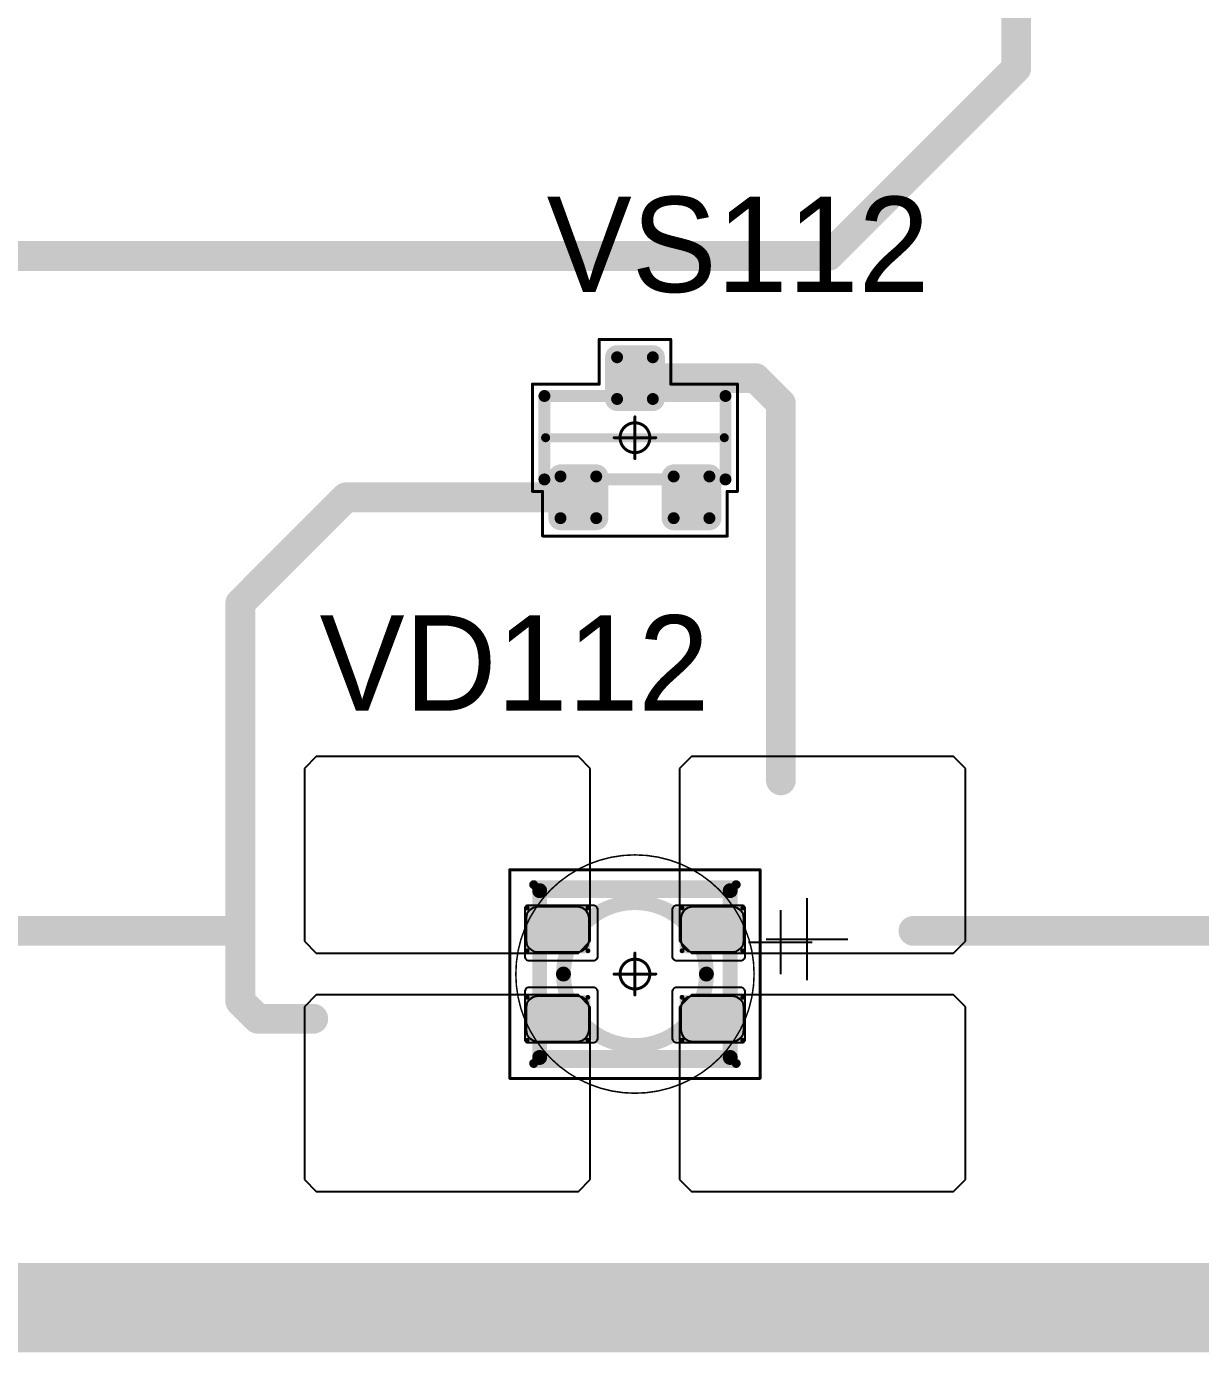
# Model space of a CAD drawing. Header units: millimetres. Extents: x 0 to 400, y 0 to 514.
# Drawn here: x 229.79 to 249.49, y 106.15 to 128.4 of the extents above; entities that cross this region are included whole.
import ezdxf

# ---------------------------------------------------------------- set-up
doc = ezdxf.new("R2010")
doc.units = ezdxf.units.MM
for name, color, linetype in [('Mechanical13', 56, 'Continuous'), ('Mechanical15', 56, 'Continuous'), ('Mechanical2', 216, 'Continuous'), ('TopLayer', 1, 'Continuous'), ('TopOverlay', 2, 'Continuous'), ('TopPaste', 8, 'Continuous'), ('TopSolder', 216, 'Continuous')]:
    doc.layers.add(name, color=color, linetype=linetype)

# ---------------------------------------------------------------- blocks, each defined once
blk = doc.blocks.new('SOT23_70')
at = {"layer": 'Mechanical13', "const_width": 0.2}
for points in [[(-0.7, 1.52), (0.7, 1.52)], [(-0.7, 1.52), (-0.7, -1.52)], [(0.7, 1.52), (0.7, -1.52)], [(-0.7, -1.52), (0.7, -1.52)]]:
    blk.add_lwpolyline(points, dxfattribs=at)
at = {"layer": 'Mechanical13', "const_width": 0.1}
for points in [[(-0.75, 1.52, 1), (-0.65, 1.52, 1)], [(-0.75, 1.52, 1), (-0.65, 1.52, 1)], [(0.65, 1.52, 1), (0.75, 1.52, 1)], [(0.65, 1.52, 1), (0.75, 1.52, 1)], [(-0.75, -1.52, 1), (-0.65, -1.52, 1)], [(-0.75, -1.52, 1), (-0.65, -1.52, 1)], [(0.65, -1.52, 1), (0.75, -1.52, 1)], [(0.65, -1.52, 1), (0.75, -1.52, 1)]]:
    blk.add_lwpolyline(points, format="xyb", close=True, dxfattribs=at)
at = {"layer": 'Mechanical15', "const_width": 0.05}
for points in [[(-1.65, 1.55), (-1.65, -1.55)], [(-1.65, 1.55), (-0.9, 1.55)], [(-0.9, 1.72), (-0.9, 1.55)], [(-0.9, 1.72), (0.9, 1.72)], [(0.9, 1.72), (0.9, 0.6)], [(0.9, 0.6), (1.65, 0.6)], [(1.65, 0.6), (1.65, -0.6)], [(0, 0.35), (0, -0.35)], [(-0.35, 0), (0.35, 0)], [(0.9, -0.6), (1.65, -0.6)], [(0.9, -0.6), (0.9, -1.72)], [(-1.65, -1.55), (-0.9, -1.55)], [(-0.9, -1.55), (-0.9, -1.72)], [(-0.9, -1.72), (0.9, -1.72)]]:
    blk.add_lwpolyline(points, dxfattribs=at)
at = {"layer": 'Mechanical15'}
for points, const_width in [([(-1.662, 1.55, 1), (-1.637, 1.55, 1)], 0.025), ([(-1.662, 1.55, 1), (-1.637, 1.55, 1)], 0.025), ([(-0.913, 1.72, 1), (-0.888, 1.72, 1)], 0.025), ([(-0.913, 1.72, 1), (-0.888, 1.72, 1)], 0.025), ([(-0.913, 1.55, 1), (-0.888, 1.55, 1)], 0.025), ([(-0.913, 1.55, 1), (-0.888, 1.55, 1)], 0.025), ([(0.888, 1.72, 1), (0.913, 1.72, 1)], 0.025), ([(0.888, 1.72, 1), (0.913, 1.72, 1)], 0.025), ([(0.888, 0.6, 1), (0.913, 0.6, 1)], 0.025), ([(0.888, 0.6, 1), (0.913, 0.6, 1)], 0.025), ([(1.637, 0.6, 1), (1.662, 0.6, 1)], 0.025), ([(1.637, 0.6, 1), (1.662, 0.6, 1)], 0.025), ([(0.25, 0, 1), (-0.25, 0, 1)], 0.05), ([(-0.012, 0.35, 1), (0.012, 0.35, 1)], 0.025), ([(-0.362, 0, 1), (-0.337, 0, 1)], 0.025), ([(-0.262, 0, 1), (-0.238, 0, 1)], 0.025), ([(0.238, 0, 1), (0.262, 0, 1)], 0.025), ([(0.337, 0, 1), (0.362, 0, 1)], 0.025), ([(-0.012, -0.35, 1), (0.012, -0.35, 1)], 0.025), ([(0.888, -0.6, 1), (0.913, -0.6, 1)], 0.025), ([(0.888, -0.6, 1), (0.913, -0.6, 1)], 0.025), ([(1.637, -0.6, 1), (1.662, -0.6, 1)], 0.025), ([(1.637, -0.6, 1), (1.662, -0.6, 1)], 0.025), ([(-1.662, -1.55, 1), (-1.637, -1.55, 1)], 0.025), ([(-1.662, -1.55, 1), (-1.637, -1.55, 1)], 0.025), ([(-0.913, -1.55, 1), (-0.888, -1.55, 1)], 0.025), ([(-0.913, -1.55, 1), (-0.888, -1.55, 1)], 0.025), ([(-0.913, -1.72, 1), (-0.888, -1.72, 1)], 0.025), ([(-0.913, -1.72, 1), (-0.888, -1.72, 1)], 0.025), ([(0.888, -1.72, 1), (0.913, -1.72, 1)], 0.025), ([(0.888, -1.72, 1), (0.913, -1.72, 1)], 0.025)]:
    blk.add_lwpolyline(points, format="xyb", close=True, dxfattribs=dict(at, const_width=const_width))
at = {"layer": 'TopLayer', "const_width": 0.1}
for points in [[(-1.4, 1.25, 1), (-1.3, 1.25, 1)], [(-0.7, 1.25, 1), (-0.6, 1.25, 1)], [(-1.4, 0.65, 1), (-1.3, 0.65, 1)], [(-0.7, 0.65, 1), (-0.6, 0.65, 1)], [(0.6, 0.3, 1), (0.7, 0.3, 1)], [(1.3, 0.3, 1), (1.4, 0.3, 1)], [(0.6, -0.3, 1), (0.7, -0.3, 1)], [(1.3, -0.3, 1), (1.4, -0.3, 1)], [(-1.4, -0.65, 1), (-1.3, -0.65, 1)], [(-0.7, -0.65, 1), (-0.6, -0.65, 1)], [(-1.4, -1.25, 1), (-1.3, -1.25, 1)], [(-0.7, -1.25, 1), (-0.6, -1.25, 1)]]:
    blk.add_lwpolyline(points, format="xyb", close=True, dxfattribs=at)
at = {"layer": 'TopLayer'}
for points in [[(-1.35, 1.35), (-1.35, 0.55), (-0.65, 1.35), (-0.65, 0.55)], [(-1.45, 1.25), (-1.45, 0.65), (-0.55, 1.25), (-0.55, 0.65)], [(0.55, 0.3), (0.55, -0.3), (1.45, 0.3), (1.45, -0.3)], [(0.65, 0.4), (0.65, -0.4), (1.35, 0.4), (1.35, -0.4)], [(-1.45, -0.65), (-1.45, -1.25), (-0.55, -0.65), (-0.55, -1.25)], [(-1.35, -0.55), (-1.35, -1.35), (-0.65, -0.55), (-0.65, -1.35)]]:
    blk.add_solid(points, dxfattribs=at)
at = {"layer": 'TopOverlay', "const_width": 0.15}
blk.add_lwpolyline([(0, 1.5), (0, -1.5)], dxfattribs=at)
at = {"layer": 'TopOverlay', "const_width": 0.075}
for points in [[(-0.038, 1.5, 1), (0.038, 1.5, 1)], [(-0.038, -1.5, 1), (0.038, -1.5, 1)]]:
    blk.add_lwpolyline(points, format="xyb", close=True, dxfattribs=at)
at = {"layer": 'TopPaste', "const_width": 0.075}
for points in [[(-1.387, 1.25, 1), (-1.313, 1.25, 1)], [(-0.687, 1.25, 1), (-0.613, 1.25, 1)], [(-1.387, 0.65, 1), (-1.313, 0.65, 1)], [(-0.687, 0.65, 1), (-0.613, 0.65, 1)], [(0.613, 0.3, 1), (0.687, 0.3, 1)], [(1.313, 0.3, 1), (1.387, 0.3, 1)], [(0.613, -0.3, 1), (0.687, -0.3, 1)], [(1.313, -0.3, 1), (1.387, -0.3, 1)], [(-1.387, -0.65, 1), (-1.313, -0.65, 1)], [(-0.687, -0.65, 1), (-0.613, -0.65, 1)], [(-1.387, -1.25, 1), (-1.313, -1.25, 1)], [(-0.687, -1.25, 1), (-0.613, -1.25, 1)]]:
    blk.add_lwpolyline(points, format="xyb", close=True, dxfattribs=at)
at = {"layer": 'TopPaste'}
for points in [[(-1.425, 1.25), (-1.425, 0.65), (-0.575, 1.25), (-0.575, 0.65)], [(-1.35, 1.325), (-1.35, 0.575), (-0.65, 1.325), (-0.65, 0.575)], [(0.575, 0.3), (0.575, -0.3), (1.425, 0.3), (1.425, -0.3)], [(0.65, 0.375), (0.65, -0.375), (1.35, 0.375), (1.35, -0.375)], [(-1.425, -0.65), (-1.425, -1.25), (-0.575, -0.65), (-0.575, -1.25)], [(-1.35, -0.575), (-1.35, -1.325), (-0.65, -0.575), (-0.65, -1.325)]]:
    blk.add_solid(points, dxfattribs=at)
at = {"layer": 'TopSolder', "const_width": 0.202}
for points in [[(-1.451, 1.25, 1), (-1.249, 1.25, 1)], [(-0.751, 1.25, 1), (-0.549, 1.25, 1)], [(-1.451, 0.65, 1), (-1.249, 0.65, 1)], [(-0.751, 0.65, 1), (-0.549, 0.65, 1)], [(0.549, 0.3, 1), (0.751, 0.3, 1)], [(1.249, 0.3, 1), (1.451, 0.3, 1)], [(0.549, -0.3, 1), (0.751, -0.3, 1)], [(1.249, -0.3, 1), (1.451, -0.3, 1)], [(-1.451, -0.65, 1), (-1.249, -0.65, 1)], [(-0.751, -0.65, 1), (-0.549, -0.65, 1)], [(-1.451, -1.25, 1), (-1.249, -1.25, 1)], [(-0.751, -1.25, 1), (-0.549, -1.25, 1)]]:
    blk.add_lwpolyline(points, format="xyb", close=True, dxfattribs=at)
at = {"layer": 'TopSolder'}
for points in [[(-1.35, 1.452), (-1.35, 0.448), (-0.65, 1.452), (-0.65, 0.448)], [(-1.552, 1.25), (-1.552, 0.65), (-0.448, 1.25), (-0.448, 0.65)], [(0.65, 0.502), (0.65, -0.502), (1.35, 0.502), (1.35, -0.502)], [(0.448, 0.3), (0.448, -0.3), (1.552, 0.3), (1.552, -0.3)], [(-1.552, -0.65), (-1.552, -1.25), (-0.448, -0.65), (-0.448, -1.25)], [(-1.35, -0.448), (-1.35, -1.452), (-0.65, -0.448), (-0.65, -1.452)]]:
    blk.add_solid(points, dxfattribs=at)
blk = doc.blocks.new('E65F_243')
at = {"layer": 'Mechanical13'}
for p, q in [((2.441, 1.071), (2.441, 0)), ((1.905, 0.536), (2.976, 0.536))]:
    blk.add_line(p, q, dxfattribs=at)
at = {"layer": 'Mechanical13', "const_width": 0.25}
for points in [[(-1.6, -1.4), (-1.6, 1.4)], [(-1.6, 1.4), (1.6, 1.4)], [(1.6, -1.4), (1.6, 1.4)], [(-1.6, -1.4), (1.6, -1.4)]]:
    blk.add_lwpolyline(points, dxfattribs=at)
at = {"layer": 'Mechanical13'}
for points, const_width in [([(-1.663, 1.4, 1), (-1.538, 1.4, 1)], 0.125), ([(-1.663, 1.4, 1), (-1.538, 1.4, 1)], 0.125), ([(1.537, 1.4, 1), (1.662, 1.4, 1)], 0.125), ([(1.537, 1.4, 1), (1.662, 1.4, 1)], 0.125), ([(1.2, 0, 1), (-1.2, 0, 1)], 0.25), ([(-1.263, 0, 1), (-1.138, 0, 1)], 0.125), ([(1.137, 0, 1), (1.262, 0, 1)], 0.125), ([(-1.663, -1.4, 1), (-1.538, -1.4, 1)], 0.125), ([(-1.663, -1.4, 1), (-1.538, -1.4, 1)], 0.125), ([(1.537, -1.4, 1), (1.662, -1.4, 1)], 0.125), ([(1.537, -1.4, 1), (1.662, -1.4, 1)], 0.125)]:
    blk.add_lwpolyline(points, format="xyb", close=True, dxfattribs=dict(at, const_width=const_width))
at = {"layer": 'Mechanical15', "const_width": 0.05}
for points in [[(-2.1, 1.75), (2.1, 1.75)], [(-2.1, -1.75), (-2.1, 1.75)], [(2.1, -1.75), (2.1, 1.75)], [(0, -0.35), (0, 0.35)], [(0, -0.35), (0, 0.35)], [(-0.35, 0), (0.35, 0)], [(-0.35, 0), (0.35, 0)], [(-2.1, -1.75), (2.1, -1.75)]]:
    blk.add_lwpolyline(points, dxfattribs=at)
at = {"layer": 'Mechanical15'}
for points, const_width in [([(-2.113, 1.75, 1), (-2.088, 1.75, 1)], 0.025), ([(-2.113, 1.75, 1), (-2.088, 1.75, 1)], 0.025), ([(2.087, 1.75, 1), (2.112, 1.75, 1)], 0.025), ([(2.087, 1.75, 1), (2.112, 1.75, 1)], 0.025), ([(0.25, 0, 1), (-0.25, 0, 1)], 0.05), ([(0.25, 0, 1), (-0.25, 0, 1)], 0.05), ([(-0.013, 0.35, 1), (0.012, 0.35, 1)], 0.025), ([(-0.013, 0.35, 1), (0.012, 0.35, 1)], 0.025), ([(-0.363, 0, 1), (-0.338, 0, 1)], 0.025), ([(-0.363, 0, 1), (-0.338, 0, 1)], 0.025), ([(-0.263, 0, 1), (-0.238, 0, 1)], 0.025), ([(-0.263, 0, 1), (-0.238, 0, 1)], 0.025), ([(0.237, 0, 1), (0.262, 0, 1)], 0.025), ([(0.237, 0, 1), (0.262, 0, 1)], 0.025), ([(0.337, 0, 1), (0.362, 0, 1)], 0.025), ([(0.337, 0, 1), (0.362, 0, 1)], 0.025), ([(-0.013, -0.35, 1), (0.012, -0.35, 1)], 0.025), ([(-0.013, -0.35, 1), (0.012, -0.35, 1)], 0.025), ([(-2.113, -1.75, 1), (-2.088, -1.75, 1)], 0.025), ([(-2.113, -1.75, 1), (-2.088, -1.75, 1)], 0.025), ([(2.087, -1.75, 1), (2.112, -1.75, 1)], 0.025), ([(2.087, -1.75, 1), (2.112, -1.75, 1)], 0.025)]:
    blk.add_lwpolyline(points, format="xyb", close=True, dxfattribs=dict(at, const_width=const_width))
at = {"layer": 'TopLayer'}
for p, q in [((-5.35, 3.65), (-5.55, 3.45)), ((-0.95, 3.65), (-5.35, 3.65)), ((-5.35, 3.65), (-5.35, 3.65)), ((-0.75, 3.45), (-0.95, 3.65)), ((0.95, 3.65), (0.75, 3.45)), ((5.35, 3.65), (0.95, 3.65)), ((0.95, 3.65), (0.95, 3.65)), ((5.55, 3.45), (5.35, 3.65)), ((-5.55, 3.45), (-5.55, 3.45)), ((-5.55, 3.45), (-5.55, 0.55)), ((-0.75, 0.55), (-0.75, 3.45)), ((0.75, 3.45), (0.75, 3.45)), ((0.75, 3.45), (0.75, 0.55)), ((5.55, 0.55), (5.55, 3.45)), ((-5.55, 0.55), (-5.35, 0.35)), ((-0.95, 0.35), (-0.75, 0.55)), ((0.75, 0.55), (0.95, 0.35)), ((5.35, 0.35), (5.55, 0.55)), ((-5.35, 0.35), (-0.95, 0.35)), ((0.95, 0.35), (5.35, 0.35)), ((-5.35, -0.35), (-5.55, -0.55)), ((-0.95, -0.35), (-5.35, -0.35)), ((-5.35, -0.35), (-5.35, -0.35)), ((-0.75, -0.55), (-0.95, -0.35)), ((0.95, -0.35), (0.75, -0.55)), ((5.35, -0.35), (0.95, -0.35)), ((0.95, -0.35), (0.95, -0.35)), ((5.55, -0.55), (5.35, -0.35)), ((-5.55, -0.55), (-5.55, -0.55)), ((-5.55, -0.55), (-5.55, -3.45)), ((-0.75, -3.45), (-0.75, -0.55)), ((0.75, -0.55), (0.75, -0.55)), ((0.75, -0.55), (0.75, -3.45)), ((5.55, -3.45), (5.55, -0.55)), ((-5.55, -3.45), (-5.35, -3.65)), ((-0.95, -3.65), (-0.75, -3.45)), ((0.75, -3.45), (0.95, -3.65)), ((5.35, -3.65), (5.55, -3.45)), ((-5.35, -3.65), (-0.95, -3.65)), ((0.95, -3.65), (5.35, -3.65))]:
    blk.add_line(p, q, dxfattribs=at)
at = {"layer": 'TopLayer', "const_width": 0.04}
for points in [[(-1.83, 1.11, 1), (-1.79, 1.11, 1)], [(-0.81, 1.11, 1), (-0.77, 1.11, 1)], [(0.77, 1.11, 1), (0.81, 1.11, 1)], [(1.79, 1.11, 1), (1.83, 1.11, 1)], [(-1.83, 0.39, 1), (-1.79, 0.39, 1)], [(-0.81, 0.39, 1), (-0.77, 0.39, 1)], [(0.77, 0.39, 1), (0.81, 0.39, 1)], [(1.79, 0.39, 1), (1.83, 0.39, 1)], [(-1.83, -0.39, 1), (-1.79, -0.39, 1)], [(-0.81, -0.39, 1), (-0.77, -0.39, 1)], [(0.77, -0.39, 1), (0.81, -0.39, 1)], [(1.79, -0.39, 1), (1.83, -0.39, 1)], [(-1.83, -1.11, 1), (-1.79, -1.11, 1)], [(-0.81, -1.11, 1), (-0.77, -1.11, 1)], [(0.77, -1.11, 1), (0.81, -1.11, 1)], [(1.79, -1.11, 1), (1.83, -1.11, 1)]]:
    blk.add_lwpolyline(points, format="xyb", close=True, dxfattribs=at)
at = {"layer": 'TopLayer'}
for points in [[(-1.81, 1.15), (-1.81, 0.35), (-0.79, 1.15), (-0.79, 0.35)], [(0.79, 1.15), (0.79, 0.35), (1.81, 1.15), (1.81, 0.35)], [(-1.85, 1.11), (-1.85, 0.39), (-0.75, 1.11), (-0.75, 0.39)], [(0.75, 1.11), (0.75, 0.39), (1.85, 1.11), (1.85, 0.39)], [(-1.85, -0.39), (-1.85, -1.11), (-0.75, -0.39), (-0.75, -1.11)], [(-1.81, -0.35), (-1.81, -1.15), (-0.79, -0.35), (-0.79, -1.15)], [(0.75, -0.39), (0.75, -1.11), (1.85, -0.39), (1.85, -1.11)], [(0.79, -0.35), (0.79, -1.15), (1.81, -0.35), (1.81, -1.15)]]:
    blk.add_solid(points, dxfattribs=at)
at = {"layer": 'TopOverlay'}
for p, q in [((2.886, 1.271), (2.886, -0.1)), ((2.2, 0.586), (3.571, 0.586))]:
    blk.add_line(p, q, dxfattribs=at)
at = {"layer": 'TopOverlay', "const_width": 0.15}
for points in [[(-1.7, 1.5), (1.7, 1.5)], [(-1.7, -1.5), (1.7, -1.5)]]:
    blk.add_lwpolyline(points, dxfattribs=at)
at = {"layer": 'TopOverlay', "const_width": 0.075}
for points in [[(-1.738, 1.5, 1), (-1.663, 1.5, 1)], [(1.662, 1.5, 1), (1.737, 1.5, 1)], [(-1.738, -1.5, 1), (-1.663, -1.5, 1)], [(1.662, -1.5, 1), (1.737, -1.5, 1)]]:
    blk.add_lwpolyline(points, format="xyb", close=True, dxfattribs=at)
at = {"layer": 'TopPaste'}
for p, q in [((-1.711, 1.114), (-1.773, 1.073)), ((-1.638, 1.129), (-1.711, 1.114)), ((-0.963, 1.129), (-1.638, 1.129)), ((-0.889, 1.114), (-0.963, 1.129)), ((-0.827, 1.073), (-0.889, 1.114)), ((0.889, 1.114), (0.827, 1.073)), ((0.962, 1.129), (0.889, 1.114)), ((1.637, 1.129), (0.962, 1.129)), ((1.711, 1.114), (1.637, 1.129)), ((1.773, 1.073), (1.711, 1.114)), ((-1.814, 1.011), (-1.829, 0.938)), ((-1.829, 0.938), (-1.829, 0.563)), ((-1.773, 1.073), (-1.814, 1.011)), ((-0.786, 1.011), (-0.827, 1.073)), ((-0.771, 0.938), (-0.786, 1.011)), ((-0.771, 0.563), (-0.771, 0.938)), ((0.786, 1.011), (0.771, 0.938)), ((0.771, 0.938), (0.771, 0.563)), ((0.827, 1.073), (0.786, 1.011)), ((1.814, 1.011), (1.773, 1.073)), ((1.829, 0.938), (1.814, 1.011)), ((1.829, 0.563), (1.829, 0.938)), ((-1.829, 0.563), (-1.814, 0.489)), ((-1.814, 0.489), (-1.773, 0.427)), ((-0.827, 0.427), (-0.786, 0.489)), ((-0.786, 0.489), (-0.771, 0.563)), ((0.771, 0.563), (0.786, 0.489)), ((0.786, 0.489), (0.827, 0.427)), ((1.773, 0.427), (1.814, 0.489)), ((1.814, 0.489), (1.829, 0.563)), ((-1.773, 0.427), (-1.711, 0.386)), ((-1.711, 0.386), (-1.638, 0.371)), ((-1.638, 0.371), (-0.963, 0.371)), ((-0.963, 0.371), (-0.889, 0.386)), ((-0.889, 0.386), (-0.827, 0.427)), ((0.827, 0.427), (0.889, 0.386)), ((0.889, 0.386), (0.962, 0.371)), ((0.962, 0.371), (1.637, 0.371)), ((1.637, 0.371), (1.711, 0.386)), ((1.711, 0.386), (1.773, 0.427)), ((-1.773, -0.427), (-1.814, -0.489)), ((-1.711, -0.386), (-1.773, -0.427)), ((-1.638, -0.371), (-1.711, -0.386)), ((-0.963, -0.371), (-1.638, -0.371)), ((-0.889, -0.386), (-0.963, -0.371)), ((-0.827, -0.427), (-0.889, -0.386)), ((-0.786, -0.489), (-0.827, -0.427)), ((0.827, -0.427), (0.786, -0.489)), ((0.889, -0.386), (0.827, -0.427)), ((0.962, -0.371), (0.889, -0.386)), ((1.637, -0.371), (0.962, -0.371)), ((1.711, -0.386), (1.637, -0.371)), ((1.773, -0.427), (1.711, -0.386)), ((1.814, -0.489), (1.773, -0.427)), ((-1.814, -0.489), (-1.829, -0.563)), ((-1.829, -0.563), (-1.829, -0.938)), ((-0.771, -0.563), (-0.786, -0.489)), ((-0.771, -0.938), (-0.771, -0.563)), ((0.786, -0.489), (0.771, -0.563)), ((0.771, -0.563), (0.771, -0.938)), ((1.829, -0.563), (1.814, -0.489)), ((1.829, -0.938), (1.829, -0.563)), ((-1.829, -0.938), (-1.814, -1.011)), ((-1.814, -1.011), (-1.773, -1.073)), ((-1.773, -1.073), (-1.711, -1.114)), ((-0.889, -1.114), (-0.827, -1.073)), ((-0.827, -1.073), (-0.786, -1.011)), ((-0.786, -1.011), (-0.771, -0.938)), ((0.771, -0.938), (0.786, -1.011)), ((0.786, -1.011), (0.827, -1.073)), ((0.827, -1.073), (0.889, -1.114)), ((1.711, -1.114), (1.773, -1.073)), ((1.773, -1.073), (1.814, -1.011)), ((1.814, -1.011), (1.829, -0.938)), ((-1.711, -1.114), (-1.638, -1.129)), ((-1.638, -1.129), (-0.963, -1.129)), ((-0.963, -1.129), (-0.889, -1.114)), ((0.889, -1.114), (0.962, -1.129)), ((0.962, -1.129), (1.637, -1.129)), ((1.637, -1.129), (1.711, -1.114))]:
    blk.add_line(p, q, dxfattribs=at)
at = {"layer": 'TopSolder'}
for p, q in [((-1.842, 1.129), (-1.85, 1.111)), ((-1.828, 1.143), (-1.842, 1.129)), ((-1.81, 1.151), (-1.828, 1.143)), ((-1.8, 1.151), (-1.81, 1.151)), ((-0.7, 1.151), (-1.8, 1.151)), ((-0.685, 1.151), (-0.7, 1.151)), ((-0.7, 1.151), (-0.7, 1.151)), ((-0.658, 1.139), (-0.685, 1.151)), ((-0.636, 1.118), (-0.658, 1.139)), ((-0.625, 1.09), (-0.636, 1.118)), ((0.636, 1.118), (0.625, 1.09)), ((0.657, 1.139), (0.636, 1.118)), ((0.685, 1.151), (0.657, 1.139)), ((0.7, 1.151), (0.685, 1.151)), ((1.8, 1.151), (0.7, 1.151)), ((1.81, 1.151), (1.8, 1.151)), ((1.8, 1.151), (1.8, 1.151)), ((1.828, 1.143), (1.81, 1.151)), ((1.842, 1.129), (1.828, 1.143)), ((1.85, 1.111), (1.842, 1.129)), ((-1.85, 1.111), (-1.85, 1.101)), ((-1.85, 1.101), (-1.85, 1.101)), ((-1.85, 1.101), (-1.85, 0.301)), ((-0.625, 1.076), (-0.625, 1.09)), ((-0.625, 0.301), (-0.625, 1.076)), ((0.625, 1.09), (0.625, 1.076)), ((0.625, 1.076), (0.625, 1.076)), ((0.625, 1.076), (0.625, 0.301)), ((1.85, 1.101), (1.85, 1.111)), ((1.85, 0.301), (1.85, 1.101)), ((-1.85, 0.301), (-1.85, 0.286)), ((-1.85, 0.286), (-1.839, 0.258)), ((-1.839, 0.258), (-1.818, 0.237)), ((-1.818, 0.237), (-1.79, 0.226)), ((-1.79, 0.226), (-1.775, 0.226)), ((-1.775, 0.226), (-1.775, 0.226)), ((-1.775, 0.226), (-0.7, 0.226)), ((-0.7, 0.226), (-0.685, 0.226)), ((-0.685, 0.226), (-0.658, 0.237)), ((-0.658, 0.237), (-0.636, 0.258)), ((-0.636, 0.258), (-0.625, 0.286)), ((-0.625, 0.286), (-0.625, 0.301)), ((-0.625, 0.301), (-0.625, 0.301)), ((0.625, 0.301), (0.625, 0.286)), ((0.625, 0.286), (0.636, 0.258)), ((0.636, 0.258), (0.657, 0.237)), ((0.657, 0.237), (0.685, 0.226)), ((0.685, 0.226), (0.7, 0.226)), ((0.7, 0.226), (0.7, 0.226)), ((0.7, 0.226), (1.775, 0.226)), ((1.775, 0.226), (1.79, 0.226)), ((1.79, 0.226), (1.817, 0.237)), ((1.817, 0.237), (1.839, 0.258)), ((1.839, 0.258), (1.85, 0.286)), ((1.85, 0.286), (1.85, 0.301)), ((1.85, 0.301), (1.85, 0.301)), ((-1.839, -0.257), (-1.85, -0.285)), ((-1.85, -0.285), (-1.85, -0.299)), ((-1.85, -0.299), (-1.85, -0.299)), ((-1.85, -0.299), (-1.85, -1.099)), ((-1.818, -0.236), (-1.839, -0.257)), ((-1.79, -0.224), (-1.818, -0.236)), ((-1.775, -0.224), (-1.79, -0.224)), ((-0.7, -0.224), (-1.775, -0.224)), ((-0.685, -0.224), (-0.7, -0.224)), ((-0.7, -0.224), (-0.7, -0.224)), ((-0.658, -0.236), (-0.685, -0.224)), ((-0.636, -0.257), (-0.658, -0.236)), ((-0.625, -0.285), (-0.636, -0.257)), ((-0.625, -0.299), (-0.625, -0.285)), ((-0.625, -1.074), (-0.625, -0.299)), ((0.636, -0.257), (0.625, -0.285)), ((0.625, -0.285), (0.625, -0.299)), ((0.625, -0.299), (0.625, -0.299)), ((0.625, -0.299), (0.625, -1.074)), ((0.657, -0.236), (0.636, -0.257)), ((0.685, -0.224), (0.657, -0.236)), ((0.7, -0.224), (0.685, -0.224)), ((1.775, -0.224), (0.7, -0.224)), ((1.79, -0.224), (1.775, -0.224)), ((1.775, -0.224), (1.775, -0.224)), ((1.817, -0.236), (1.79, -0.224)), ((1.839, -0.257), (1.817, -0.236)), ((1.85, -0.285), (1.839, -0.257)), ((1.85, -0.299), (1.85, -0.285)), ((1.85, -1.099), (1.85, -0.299)), ((-1.85, -1.099), (-1.85, -1.109)), ((-1.85, -1.109), (-1.842, -1.128)), ((-0.636, -1.117), (-0.625, -1.089)), ((-0.625, -1.089), (-0.625, -1.074)), ((-0.625, -1.074), (-0.625, -1.074)), ((0.625, -1.074), (0.625, -1.089)), ((0.625, -1.089), (0.636, -1.117)), ((1.842, -1.128), (1.85, -1.109)), ((1.85, -1.109), (1.85, -1.099)), ((1.85, -1.099), (1.85, -1.099)), ((-1.842, -1.128), (-1.828, -1.142)), ((-1.828, -1.142), (-1.81, -1.149)), ((-1.81, -1.149), (-1.8, -1.149)), ((-1.8, -1.149), (-0.7, -1.149)), ((-1.8, -1.149), (-1.8, -1.149)), ((-0.7, -1.149), (-0.685, -1.149)), ((-0.685, -1.149), (-0.658, -1.138)), ((-0.658, -1.138), (-0.636, -1.117)), ((0.636, -1.117), (0.657, -1.138)), ((0.657, -1.138), (0.685, -1.149)), ((0.685, -1.149), (0.7, -1.149)), ((0.7, -1.149), (1.8, -1.149)), ((0.7, -1.149), (0.7, -1.149)), ((1.8, -1.149), (1.81, -1.149)), ((1.81, -1.149), (1.828, -1.142)), ((1.828, -1.142), (1.842, -1.128))]:
    blk.add_line(p, q, dxfattribs=at)

msp = doc.modelspace()

# ---------------------------------------------------------------- linework, layer by layer
at = {"layer": 'Mechanical2'}
for points, const_width in [([(242, 112.5, 1), (238, 112.5, 1)], 0.0254), ([(240, 114.5, 1), (240, 114.5, 1)], 0.0005), ([(237.994, 112.5, 1), (238.006, 112.5, 1)], 0.0127), ([(238, 112.5, 1), (238, 112.5, 1)], 0.0005), ([(241.994, 112.5, 1), (242.006, 112.5, 1)], 0.0127), ([(242, 112.5, 1), (242, 112.5, 1)], 0.0005), ([(240, 110.5, 1), (240, 110.5, 1)], 0.0005)]:
    msp.add_lwpolyline(points, format="xyb", close=True, dxfattribs=dict(at, const_width=const_width))
at = {"layer": 'Mechanical2', "const_width": 0.001}
for points in [[(240, 110.5), (240, 114.5)], [(238, 112.5), (242, 112.5)]]:
    msp.add_lwpolyline(points, dxfattribs=at)
at = {"layer": 'TopLayer'}
for points, const_width in [([(246.4, 127.7), (246.4, 132.957)], 0.5), ([(243.25, 124.55), (246.4, 127.7)], 0.5), ([(219.1, 124.55), (243.25, 124.55)], 0.5), ([(240, 122.5), (242.025, 122.5)], 0.5), ([(242.025, 122.5), (242.45, 122.075)], 0.5), ([(242.45, 115.75), (242.45, 122.075)], 0.5), ([(233.375, 118.725), (235.15, 120.5)], 0.5), ([(235.15, 120.5), (239.05, 120.5)], 0.5), ([(233.375, 113.15), (233.375, 118.725)], 0.5), ([(224.675, 113.225), (233.3, 113.225)], 0.5), ([(233.3, 113.225), (233.375, 113.15)], 0.5), ([(244.675, 113.225), (253.3, 113.225)], 0.5), ([(233.375, 112.043), (233.375, 113.15)], 0.5), ([(233.375, 112.043), (233.668, 111.75)], 0.5), ([(233.668, 111.75), (234.6, 111.75)], 0.5), ([(133.95, 106.9), (267.375, 106.9)], 1.5)]:
    msp.add_lwpolyline(points, dxfattribs=dict(at, const_width=const_width))
at = {"layer": 'TopLayer', "const_width": 0.25}
for points in [[(246.275, 127.7, 1), (246.525, 127.7, 1)], [(246.275, 127.7, 1), (246.525, 127.7, 1)], [(243.125, 124.55, 1), (243.375, 124.55, 1)], [(243.125, 124.55, 1), (243.375, 124.55, 1)], [(239.875, 122.5, 1), (240.125, 122.5, 1)], [(241.9, 122.5, 1), (242.15, 122.5, 1)], [(241.9, 122.5, 1), (242.15, 122.5, 1)], [(242.325, 122.075, 1), (242.575, 122.075, 1)], [(242.325, 122.075, 1), (242.575, 122.075, 1)], [(235.025, 120.5, 1), (235.275, 120.5, 1)], [(235.025, 120.5, 1), (235.275, 120.5, 1)], [(238.925, 120.5, 1), (239.175, 120.5, 1)], [(233.25, 118.725, 1), (233.5, 118.725, 1)], [(233.25, 118.725, 1), (233.5, 118.725, 1)], [(242.325, 115.75, 1), (242.575, 115.75, 1)], [(233.175, 113.225, 1), (233.425, 113.225, 1)], [(233.175, 113.225, 1), (233.425, 113.225, 1)], [(244.55, 113.225, 1), (244.8, 113.225, 1)], [(233.25, 113.15, 1), (233.5, 113.15, 1)], [(233.25, 113.15, 1), (233.5, 113.15, 1)], [(233.25, 113.15, 1), (233.5, 113.15, 1)], [(233.25, 112.043, 1), (233.5, 112.043, 1)], [(233.25, 112.043, 1), (233.5, 112.043, 1)], [(233.543, 111.75, 1), (233.793, 111.75, 1)], [(233.543, 111.75, 1), (233.793, 111.75, 1)], [(234.475, 111.75, 1), (234.725, 111.75, 1)]]:
    msp.add_lwpolyline(points, format="xyb", close=True, dxfattribs=at)

# ---------------------------------------------------------------- block references
for name, p, rotation in [('SOT23_70', (240, 121.5), 90), ('E65F_243', (240, 112.5), 360)]:
    msp.add_blockref(name, p, dxfattribs=dict(rotation=rotation))

# ---------------------------------------------------------------- texts
at = {"layer": 'TopOverlay'}
for s, p in [('VS112', (238.519, 123.944)), ('VD112', (234.706, 116.92))]:
    msp.add_text(s, height=1.6, dxfattribs=at).set_placement(p)

doc.saveas('drawing.dxf')
